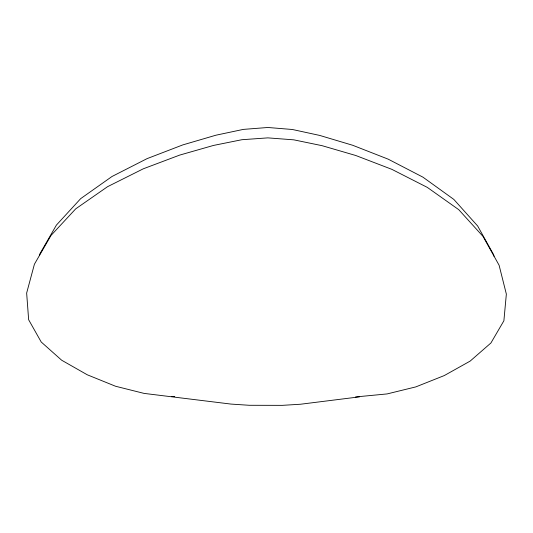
<?xml version="1.0" encoding="UTF-8"?>
<svg xmlns="http://www.w3.org/2000/svg" width="533" height="533" viewBox="0 0 533 533"><rect width="100%" height="100%" fill="white"/><g stroke="black" fill="none" stroke-linecap="round" stroke-linejoin="round"><path stroke-width="0.8" d="M39.509 255.307L39.942 253.715L56.411 225.086L80.703 198.616L111.983 176.503L147.068 158.634L182.779 144.909L215.938 135.202L243.361 129.392L267.906 127.487L292.41 129.499L319.733 135.429L352.713 145.282L388.184 159.16L422.949 177.169L453.836 199.415L477.661 225.992L493.618 254.687L494.024 256.28M359.608 396.838L300.525 404.234L282.25 405.353L249.264 405.287L231.002 404.081L144.083 393.401L115.574 386.258L87.292 374.799L61.675 360.228L41.221 342.013L28.642 319.733L26.65 293.05L34.412 264.221L51.035 235.419L75.726 208.836L107.586 186.67L143.304 168.801L179.654 155.103L213.466 145.442L241.869 139.719L267.852 137.874L293.803 139.839L322.105 145.689L355.751 155.496L391.862 169.347L427.273 187.369L458.746 209.669L482.971 236.359L499.095 265.227L506.35 294.089L503.892 320.766L490.92 342.986L470.146 361.108L444.282 375.565L415.793 386.905L387.131 393.92L355.511 396.958M171.473 396.432L174.724 396.545"/></g></svg>
